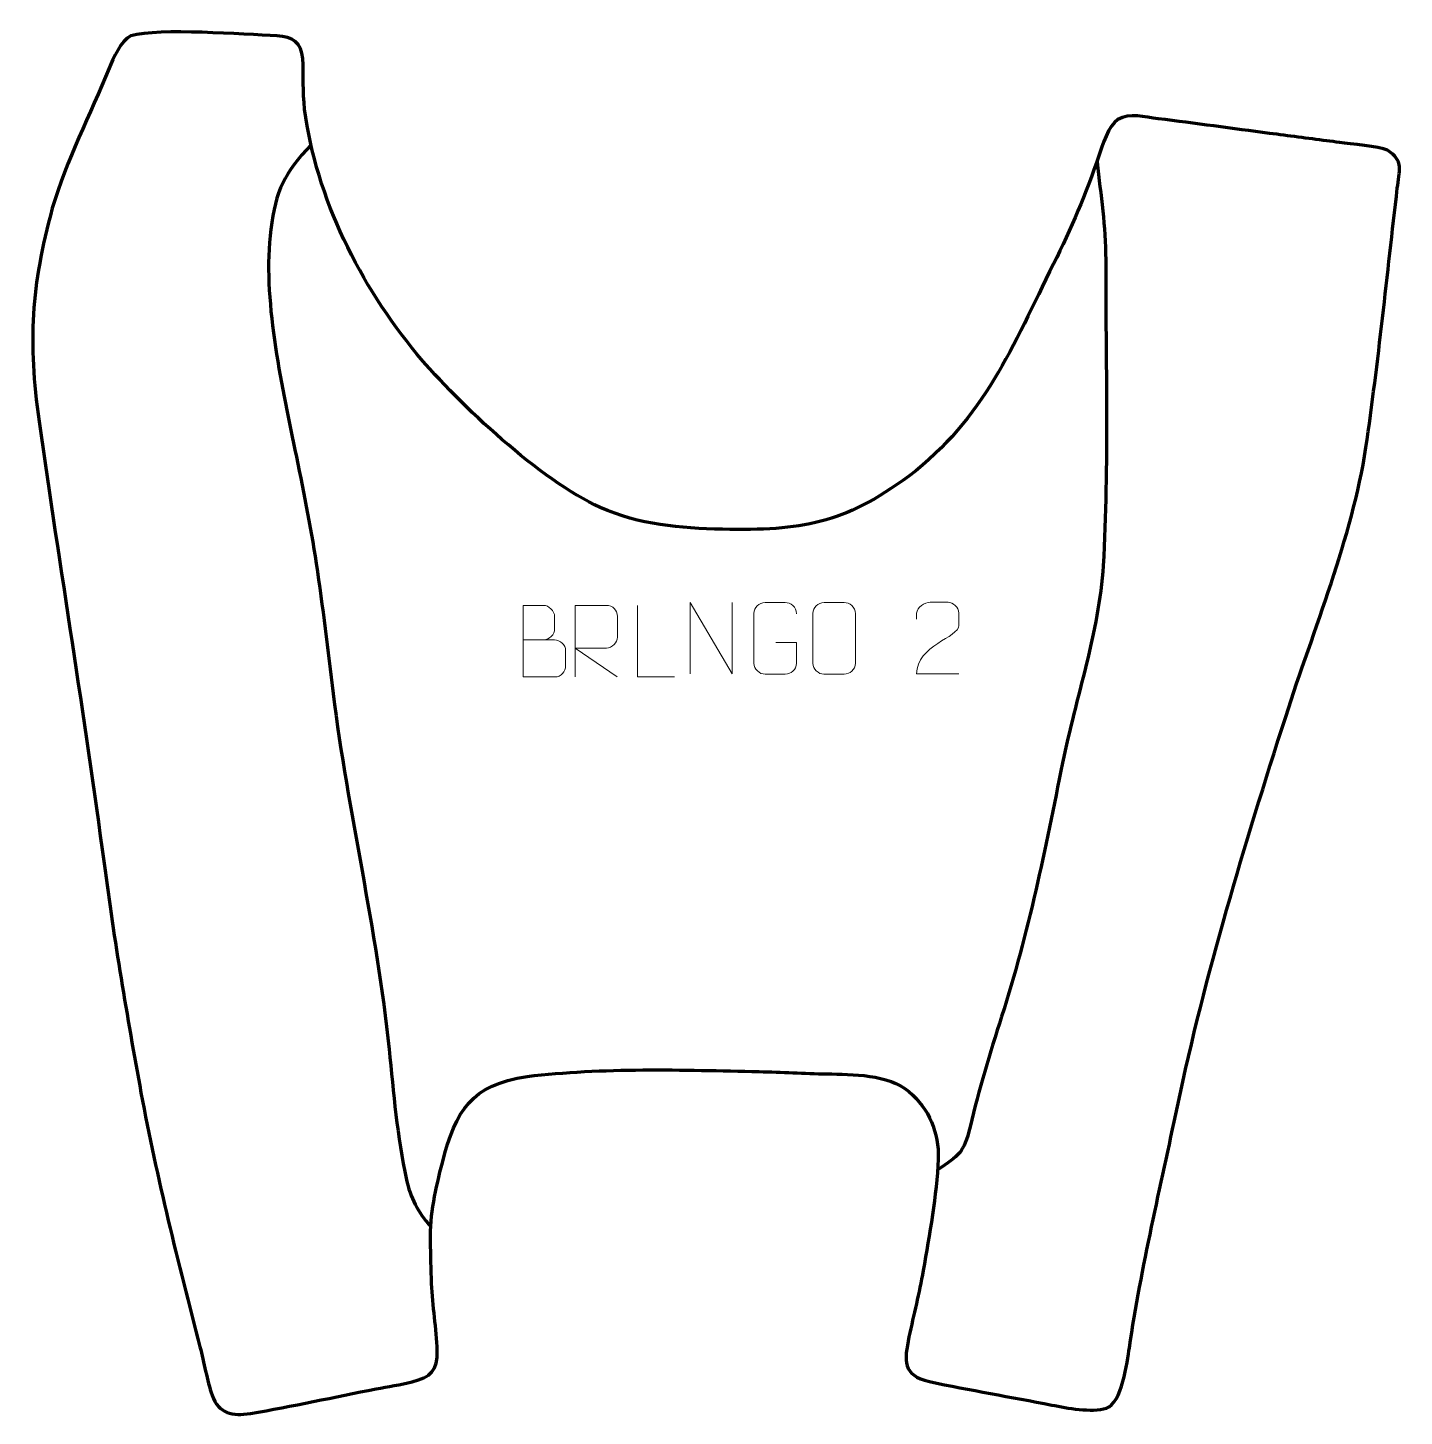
# Model space of a CAD drawing. Header units: millimetres. Extents: x -217 to 263, y -241 to 243.
import ezdxf

# ---------------------------------------------------------------- set-up
doc = ezdxf.new("R2010")
doc.units = ezdxf.units.MM
doc.header["$MEASUREMENT"] = 0
doc.layers.add('layer 2', color=7, linetype='Continuous')
doc.layers.add('layer 3', color=7, linetype='Continuous')

msp = doc.modelspace()

# ---------------------------------------------------------------- linework, layer by layer
at = {"layer": 'layer 2', "color": 142, "lineweight": 158}
for points, knots in [([(-118.5841, 201.7922), (-128.0139, 191.9828), (-130.9554, 185.8263), (-132.6835, 172.2644), (-132.6835, 172.2644), (-135.7161, 148.4645), (-129.0799, 119.0464), (-124.2819, 95.5068), (-124.2819, 95.5068), (-121.592, 82.3092), (-118.9163, 69.161), (-116.8544, 55.845), (-116.8544, 55.845), (-114.5165, 40.6768), (-112.9048, 25.724), (-110.994, 10.5331), (-110.994, 10.5331), (-105.7353, -31.0867), (-95.7847, -71.6036), (-91.45, -113.4835), (-91.45, -113.4835), (-89.8673, -128.774), (-88.6621, -143.9516), (-85.4123, -159.0178), (-85.4123, -159.0178), (-84.0668, -165.0925), (-81.3798, -170.6106), (-77.0193, -175.0896)], [0, 0, 0, 0, 0.125, 0.125, 0.125, 0.125, 0.25, 0.25, 0.25, 0.25, 0.375, 0.375, 0.375, 0.375, 0.5, 0.5, 0.5, 0.5, 0.625, 0.625, 0.625, 0.625, 0.75, 0.75, 0.75, 0.75, 1, 1, 1, 1]), ([(155.4201, 195.8516), (156.7433, 184.1548), (158.4719, 173.5537), (158.4402, 161.6776), (158.4402, 161.6776), (158.3934, 126.3451), (159.5654, 90.2668), (157.5651, 55.0344), (157.5651, 55.0344), (156.0685, 31.7947), (148.0116, 9.1154), (143.3918, -13.6906), (143.3918, -13.6906), (137.3108, -43.8597), (131.6133, -72.7736), (122.1436, -102.1705), (122.1436, -102.1705), (118.0435, -114.8982), (114.2677, -127.5575), (111.1433, -140.5661), (111.1433, -140.5661), (108.9214, -149.8489), (107.2979, -150.5292), (99.6717, -155.6734)], [0, 0, 0, 0, 0.14285714, 0.14285714, 0.14285714, 0.14285714, 0.28571429, 0.28571429, 0.28571429, 0.28571429, 0.42857143, 0.42857143, 0.42857143, 0.42857143, 0.57142857, 0.57142857, 0.57142857, 0.57142857, 0.71428571, 0.71428571, 0.71428571, 0.71428571, 1, 1, 1, 1])]:
    msp.add_open_spline(points, degree=3, knots=knots, dxfattribs=at)
at = {"layer": 'layer 3', "color": 22, "lineweight": 158}
msp.add_open_spline([(215.5717, 205.7821), (222.214, 204.9156), (228.8565, 204.0493), (235.499, 203.1829), (235.499, 203.1829), (236.9935, 202.9879), (238.4881, 202.793), (239.9826, 202.5981), (239.9826, 202.5981), (243.7643, 202.1275), (253.7303, 201.3254), (256.6708, 199.8771), (256.6708, 199.8771), (262.5433, 196.3481), (260.8044, 192.55), (260.1201, 186.6742), (260.1201, 186.6742), (256.6126, 156.5361), (253.5348, 126.2423), (249.1893, 96.2171), (249.1893, 96.2171), (244.2519, 64.4211), (231.0122, 33.0751), (221.2102, 2.4161), (221.2102, 2.4161), (206.7737, -42.7655), (193.2459, -87.0404), (183.4569, -133.532), (183.4569, -133.532), (177.4976, -161.704), (170.9724, -189.1155), (166.6972, -217.6637), (166.6972, -217.6637), (165.975, -222.5025), (163.9563, -237.1359), (158.6867, -238.6969), (158.6867, -238.6969), (153.4034, -240.2618), (145.054, -238.6308), (139.6725, -237.5756), (139.6725, -237.5756), (125.4547, -234.8052), (111.1224, -232.3896), (96.9555, -229.4012), (96.9555, -229.4012), (87.4799, -227.24), (88.1685, -222.0538), (89.8487, -213.8422), (89.8487, -213.8422), (91.4868, -206.0012), (93.4496, -198.6513), (94.7976, -190.686), (94.7976, -190.686), (96.9135, -178.1997), (99.5385, -164.4375), (100.0364, -151.8328), (100.0364, -151.8328), (100.3143, -142.6053), (96.9311, -134.3352), (89.8395, -128.3247), (89.8395, -128.3247), (82.6322, -122.2163), (70.1165, -122.2931), (61.1758, -122.1197), (61.1758, -122.1197), (53.3468, -121.9678), (45.4412, -121.5169), (37.5752, -121.328), (37.5752, -121.328), (11.2078, -120.7019), (-17.1131, -119.8962), (-43.2751, -123.0199), (-43.2751, -123.0199), (-62.8697, -125.9316), (-68.1592, -134.7766), (-72.8703, -153.0805), (-72.8703, -153.0805), (-75.1323, -161.9924), (-77.2364, -171.1719), (-77.0145, -180.4132), (-77.0145, -180.4132), (-76.897, -185.3074), (-76.7799, -190.3186), (-76.6096, -195.2049), (-76.6096, -195.2049), (-76.2497, -203.042), (-74.9105, -210.9256), (-74.6411, -218.6567), (-74.6411, -218.6567), (-74.4015, -225.5309), (-76.9955, -227.8013), (-83.4141, -229.5247), (-83.4141, -229.5247), (-87.3352, -230.5366), (-91.9322, -231.167), (-95.9914, -231.9549), (-95.9914, -231.9549), (-110.5061, -234.7827), (-125.2557, -238.0495), (-139.8015, -240.4984), (-139.8015, -240.4984), (-146.0388, -241.4836), (-150.8606, -240.7086), (-153.1477, -234.1426), (-153.1477, -234.1426), (-154.9182, -228.9303), (-156.0174, -222.7654), (-157.4034, -217.3249), (-157.4034, -217.3249), (-165.0086, -187.6898), (-172.3911, -158.8228), (-177.9546, -128.6865), (-177.9546, -128.6865), (-182.8845, -101.9686), (-187.2605, -75.6719), (-190.8353, -48.7302), (-190.8353, -48.7302), (-197.6815, 2.7361), (-206.177, 53.9072), (-213.5048, 105.2868), (-213.5048, 105.2868), (-217.4393, 133.4459), (-216.289, 152.2582), (-208.8901, 179.7472), (-208.8901, 179.7472), (-203.9371, 196.3276), (-195.6673, 212.4939), (-189.0182, 228.5449), (-189.0182, 228.5449), (-187.6093, 231.9462), (-185.0297, 238.1939), (-181.5492, 239.7885), (-181.5492, 239.7885), (-171.2576, 242.6004), (-142.4695, 240.2608), (-130.4776, 239.7832), (-130.4776, 239.7832), (-125.1148, 239.5695), (-121.9837, 237.3296), (-121.5471, 231.9004), (-121.5471, 231.9004), (-121.1947, 225.818), (-121.6036, 220.4451), (-120.886, 214.2335), (-120.886, 214.2335), (-116.939, 183.2547), (-101.4041, 152.621), (-81.6369, 128.7189), (-81.6369, 128.7189), (-66.7719, 111.1094), (-38.7157, 84.829), (-17.7947, 75.3884), (-17.7947, 75.3884), (-4.2619, 69.2819), (10.1014, 68.0927), (24.765, 67.7648), (24.765, 67.7648), (52.5011, 67.2362), (66.8423, 69.4809), (89.8013, 86.3048), (89.8013, 86.3048), (115.9838, 106.1722), (126.143, 131.86), (140.2058, 160.2427), (140.2058, 160.2427), (146.343, 172.6296), (151.6583, 184.7636), (156.0057, 197.9055), (156.0057, 197.9055), (157.168, 201.4344), (159.4547, 208.5744), (162.6289, 210.6062), (162.6289, 210.6062), (166.9056, 213.1235), (172.0061, 211.4624), (176.7241, 210.877), (176.7241, 210.877), (189.6853, 209.2685), (202.6211, 207.4728), (215.5717, 205.7821)], degree=3, knots=[0, 0, 0, 0, 0.02173913, 0.02173913, 0.02173913, 0.02173913, 0.04347826, 0.04347826, 0.04347826, 0.04347826, 0.06521739, 0.06521739, 0.06521739, 0.06521739, 0.08695652, 0.08695652, 0.08695652, 0.08695652, 0.10869565, 0.10869565, 0.10869565, 0.10869565, 0.13043478, 0.13043478, 0.13043478, 0.13043478, 0.15217391, 0.15217391, 0.15217391, 0.15217391, 0.17391304, 0.17391304, 0.17391304, 0.17391304, 0.19565217, 0.19565217, 0.19565217, 0.19565217, 0.2173913, 0.2173913, 0.2173913, 0.2173913, 0.23913043, 0.23913043, 0.23913043, 0.23913043, 0.26086957, 0.26086957, 0.26086957, 0.26086957, 0.2826087, 0.2826087, 0.2826087, 0.2826087, 0.30434783, 0.30434783, 0.30434783, 0.30434783, 0.32608696, 0.32608696, 0.32608696, 0.32608696, 0.34782609, 0.34782609, 0.34782609, 0.34782609, 0.36956522, 0.36956522, 0.36956522, 0.36956522, 0.39130435, 0.39130435, 0.39130435, 0.39130435, 0.41304348, 0.41304348, 0.41304348, 0.41304348, 0.43478261, 0.43478261, 0.43478261, 0.43478261, 0.45652174, 0.45652174, 0.45652174, 0.45652174, 0.47826087, 0.47826087, 0.47826087, 0.47826087, 0.5, 0.5, 0.5, 0.5, 0.52173913, 0.52173913, 0.52173913, 0.52173913, 0.54347826, 0.54347826, 0.54347826, 0.54347826, 0.56521739, 0.56521739, 0.56521739, 0.56521739, 0.58695652, 0.58695652, 0.58695652, 0.58695652, 0.60869565, 0.60869565, 0.60869565, 0.60869565, 0.63043478, 0.63043478, 0.63043478, 0.63043478, 0.65217391, 0.65217391, 0.65217391, 0.65217391, 0.67391304, 0.67391304, 0.67391304, 0.67391304, 0.69565217, 0.69565217, 0.69565217, 0.69565217, 0.7173913, 0.7173913, 0.7173913, 0.7173913, 0.73913043, 0.73913043, 0.73913043, 0.73913043, 0.76086957, 0.76086957, 0.76086957, 0.76086957, 0.7826087, 0.7826087, 0.7826087, 0.7826087, 0.80434783, 0.80434783, 0.80434783, 0.80434783, 0.82608696, 0.82608696, 0.82608696, 0.82608696, 0.84782609, 0.84782609, 0.84782609, 0.84782609, 0.86956522, 0.86956522, 0.86956522, 0.86956522, 0.89130435, 0.89130435, 0.89130435, 0.89130435, 0.91304348, 0.91304348, 0.91304348, 0.91304348, 0.93478261, 0.93478261, 0.93478261, 0.93478261, 0.95652174, 0.95652174, 0.95652174, 0.95652174, 1, 1, 1, 1], dxfattribs=at)
at = {"layer": 'layer 3', "color": 250, "lineweight": 9}
for points, knots in [([(-44.6371, 29.2255), (-40.9985, 29.2259), (-37.4114, 29.2259), (-33.772, 29.2255), (-33.772, 29.2255), (-31.7966, 29.2082), (-29.873, 27.4721), (-29.873, 25.4225), (-29.873, 25.4225), (-29.8734, 24.2939), (-29.8734, 21.2445), (-29.873, 20.1156), (-29.873, 20.1156), (-29.8554, 18.2577), (-31.3975, 16.2438), (-33.719, 16.2607), (-33.719, 16.2607), (-37.3588, 16.2611), (-40.9982, 16.2611), (-44.6371, 16.2607), (-44.6371, 16.2607), (-44.6371, 24.579), (-44.6371, 32.8968), (-44.6371, 41.2143), (-44.6371, 41.2143), (-42.2634, 41.2143), (-39.8893, 41.2143), (-37.5151, 41.2143), (-37.5151, 41.2143), (-35.8343, 41.2319), (-33.7375, 39.3214), (-33.7198, 37.359), (-33.7198, 37.359), (-33.7202, 35.2929), (-33.7202, 35.1469), (-33.7198, 33.0804), (-33.7198, 33.0804), (-33.7025, 31.0143), (-35.557, 29.2082), (-37.567, 29.2255)], [0, 0, 0, 0, 0.09090909, 0.09090909, 0.09090909, 0.09090909, 0.18181818, 0.18181818, 0.18181818, 0.18181818, 0.27272727, 0.27272727, 0.27272727, 0.27272727, 0.36363636, 0.36363636, 0.36363636, 0.36363636, 0.45454545, 0.45454545, 0.45454545, 0.45454545, 0.54545455, 0.54545455, 0.54545455, 0.54545455, 0.63636364, 0.63636364, 0.63636364, 0.63636364, 0.72727273, 0.72727273, 0.72727273, 0.72727273, 0.81818182, 0.81818182, 0.81818182, 0.81818182, 1, 1, 1, 1]), ([(-26.5155, 16.2571), (-26.5155, 16.2571), (-26.5155, 41.2106), (-26.5155, 41.2106), (-26.5155, 41.2106), (-22.9207, 41.2106), (-19.3252, 41.2106), (-15.73, 41.2106), (-15.73, 41.2106), (-13.4047, 41.1729), (-11.8474, 39.6829), (-11.8515, 37.3165), (-11.8515, 37.3165), (-11.8519, 35.281), (-11.8519, 32.2216), (-11.8515, 30.1856), (-11.8515, 30.1856), (-11.858, 28.3101), (-13.6703, 26.3683), (-15.6798, 26.3492), (-15.6798, 26.3492), (-15.6798, 26.3492), (-26.5155, 26.3492), (-26.5155, 26.3492), (-26.5155, 26.3492), (-26.5155, 26.3492), (-11.8608, 16.2571), (-11.8608, 16.2571)], [0, 0, 0, 0, 0.125, 0.125, 0.125, 0.125, 0.25, 0.25, 0.25, 0.25, 0.375, 0.375, 0.375, 0.375, 0.5, 0.5, 0.5, 0.5, 0.625, 0.625, 0.625, 0.625, 0.75, 0.75, 0.75, 0.75, 1, 1, 1, 1]), ([(8.0721, 16.2533), (8.0721, 16.2533), (-4.877, 16.2533), (-4.877, 16.2533), (-4.877, 16.2533), (-4.877, 16.2533), (-4.877, 41.2069), (-4.877, 41.2069)], [0, 0, 0, 0, 0.33333333, 0.33333333, 0.33333333, 0.33333333, 1, 1, 1, 1]), ([(13.5767, 17.3064), (13.5767, 17.3064), (13.5767, 42.2599), (13.5767, 42.2599), (13.5767, 42.2599), (13.5767, 42.2599), (28.2315, 17.3064), (28.2315, 17.3064), (28.2315, 17.3064), (28.2315, 17.3064), (28.2315, 42.2599), (28.2315, 42.2599)], [0, 0, 0, 0, 0.25, 0.25, 0.25, 0.25, 0.5, 0.5, 0.5, 0.5, 1, 1, 1, 1]), ([(43.4539, 28.2395), (43.4539, 28.2395), (50.622, 28.2395), (50.622, 28.2395), (50.622, 28.2395), (50.622, 28.2395), (50.622, 21.0714), (50.622, 21.0714), (50.622, 21.0714), (50.4823, 18.748), (48.8051, 17.2684), (46.6573, 17.2576), (46.6573, 17.2576), (44.3255, 17.258), (41.9935, 17.258), (39.662, 17.2576), (39.662, 17.2576), (37.7371, 17.1522), (35.7649, 19.0367), (35.7761, 21.054), (35.7761, 21.054), (35.7765, 26.8241), (35.7765, 32.5938), (35.7761, 38.3631), (35.7761, 38.3631), (35.7803, 40.5012), (37.5271, 42.2204), (39.6794, 42.207), (39.6794, 42.207), (42.0051, 42.207), (44.3312, 42.207), (46.6573, 42.207), (46.6573, 42.207), (48.604, 42.2424), (50.5954, 40.7509), (50.622, 38.3132)], [0, 0, 0, 0, 0.1, 0.1, 0.1, 0.1, 0.2, 0.2, 0.2, 0.2, 0.3, 0.3, 0.3, 0.3, 0.4, 0.4, 0.4, 0.4, 0.5, 0.5, 0.5, 0.5, 0.6, 0.6, 0.6, 0.6, 0.7, 0.7, 0.7, 0.7, 0.8, 0.8, 0.8, 0.8, 1, 1, 1, 1]), ([(60.2239, 42.2064), (62.5496, 42.2064), (64.8757, 42.2064), (67.2018, 42.2064), (67.2018, 42.2064), (69.1484, 42.242), (71.1398, 40.7504), (71.1665, 38.3128), (71.1665, 38.3128), (71.1661, 32.5659), (71.1661, 26.8186), (71.1665, 21.0709), (71.1665, 21.0709), (71.0267, 18.7475), (69.3495, 17.2679), (67.2018, 17.2571), (67.2018, 17.2571), (64.8699, 17.2575), (62.538, 17.2575), (60.2065, 17.2571), (60.2065, 17.2571), (58.2815, 17.1517), (56.3094, 19.0362), (56.3206, 21.0535), (56.3206, 21.0535), (56.3209, 26.8236), (56.3209, 32.5933), (56.3206, 38.3626), (56.3206, 38.3626), (56.3248, 40.5007), (58.0715, 42.2199), (60.2239, 42.2064)], [0, 0, 0, 0, 0.11111111, 0.11111111, 0.11111111, 0.11111111, 0.22222222, 0.22222222, 0.22222222, 0.22222222, 0.33333333, 0.33333333, 0.33333333, 0.33333333, 0.44444444, 0.44444444, 0.44444444, 0.44444444, 0.55555556, 0.55555556, 0.55555556, 0.55555556, 0.66666667, 0.66666667, 0.66666667, 0.66666667, 0.77777778, 0.77777778, 0.77777778, 0.77777778, 1, 1, 1, 1]), ([(107.267, 17.3648), (102.3526, 17.3651), (97.4382, 17.3651), (92.5241, 17.3648), (92.5241, 17.3648), (92.5241, 27.2971), (107.1751, 29.9383), (107.267, 34.2486), (107.267, 34.2486), (107.2667, 35.6727), (107.2667, 37.0964), (107.267, 38.5197), (107.267, 38.5197), (107.2501, 40.5968), (105.1273, 42.3216), (103.4563, 42.3389), (103.4563, 42.3389), (101.3831, 42.3385), (99.3102, 42.3385), (97.2378, 42.3389), (97.2378, 42.3389), (95.4157, 42.3554), (92.591, 40.5633), (92.5241, 38.4697), (92.5241, 38.4697), (92.5241, 38.4697), (92.5241, 36.4149), (92.5241, 36.4149)], [0, 0, 0, 0, 0.125, 0.125, 0.125, 0.125, 0.25, 0.25, 0.25, 0.25, 0.375, 0.375, 0.375, 0.375, 0.5, 0.5, 0.5, 0.5, 0.625, 0.625, 0.625, 0.625, 0.75, 0.75, 0.75, 0.75, 1, 1, 1, 1])]:
    msp.add_open_spline(points, degree=3, knots=knots, dxfattribs=at)

doc.saveas('drawing.dxf')
